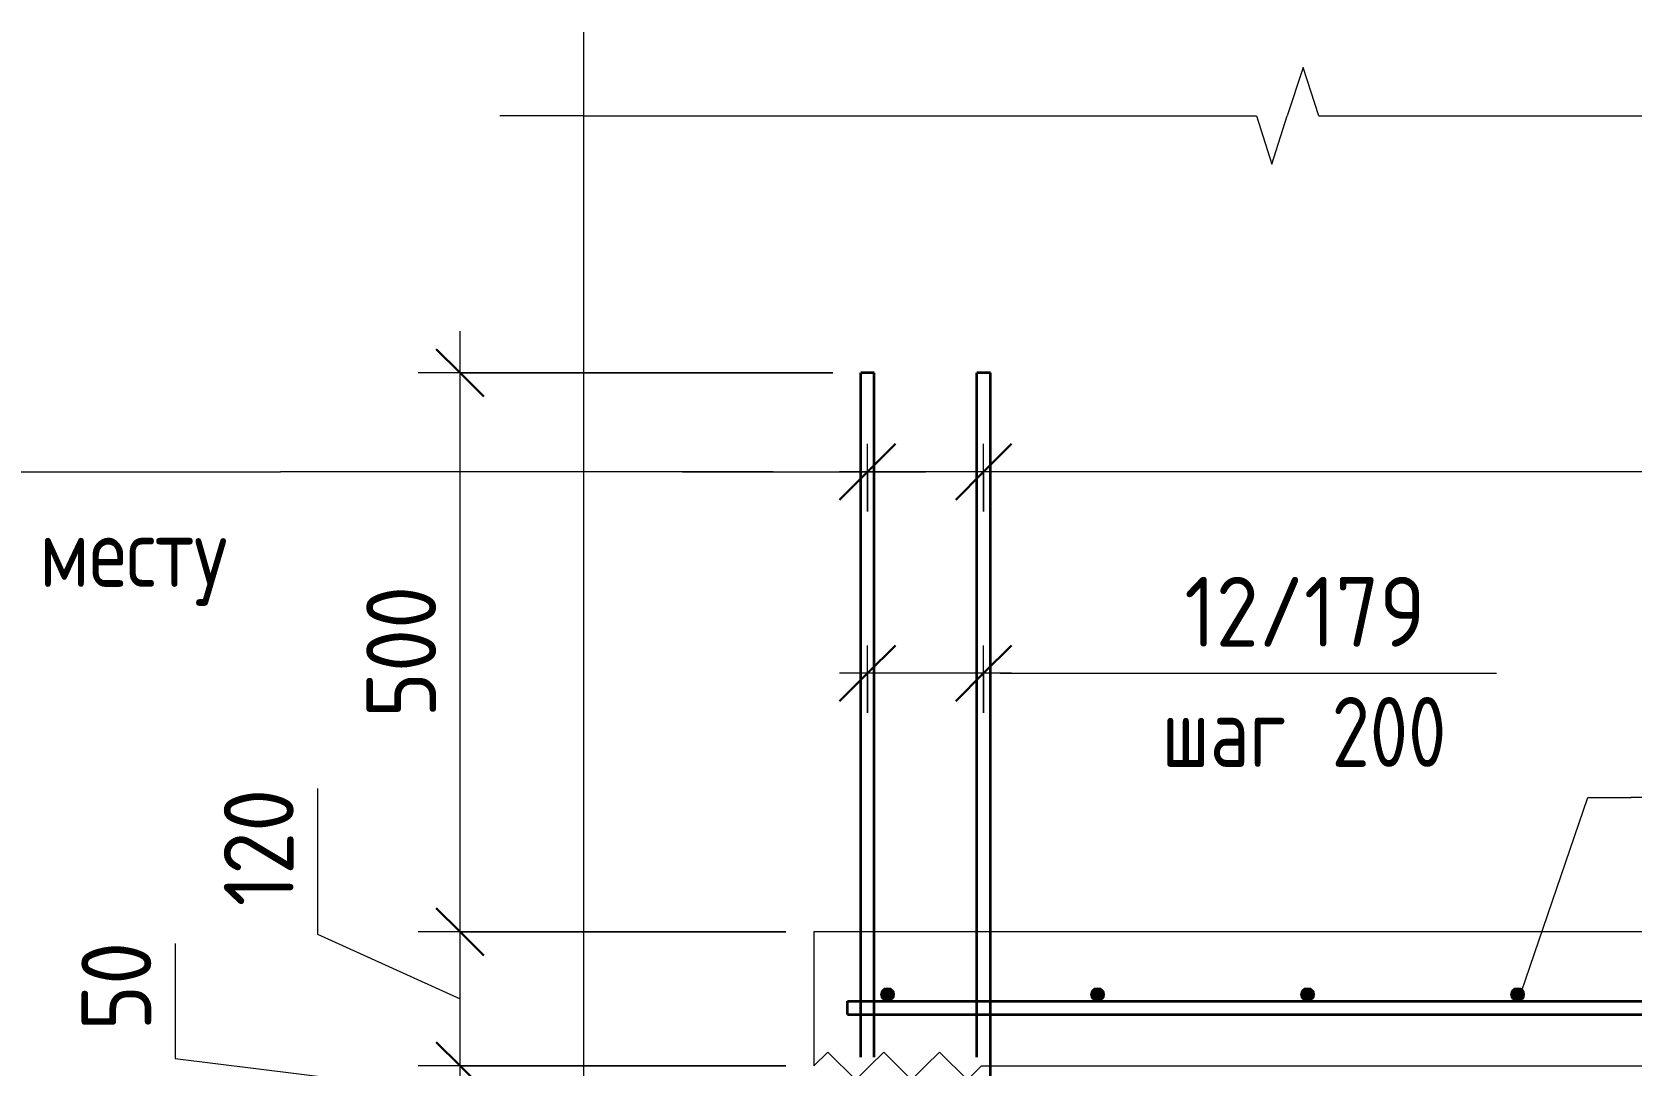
# Model space of a CAD drawing. Header units: millimetres. Extents: x -39709 to 12452, y -4989 to 80275.
# Drawn here: x -2684 to -1252, y 3050 to 3975 of the extents above; entities that cross this region are included whole.
import ezdxf

# ---------------------------------------------------------------- set-up
doc = ezdxf.new("R2010")
doc.units = ezdxf.units.MM
for name, color, linetype, lineweight in [('AA_Dim', 7, 'Continuous', 9), ('AA_Dim-25', 7, 'Continuous', 9), ('AA_Oformlenie', 7, 'Continuous', 9), ('AA_Vinoska', 7, 'Continuous', 9), ('AF_Perekritie_Опалубка', 253, 'Continuous', 20), ('KR_Armatura', 7, 'Continuous', 20), ('KR_Armatura_Tonkie', 7, 'Continuous', 20)]:
    doc.layers.add(name, color=color, linetype=linetype, lineweight=lineweight)
doc.styles.add('GOST Common_1', font='GOST_Common.ttf', dxfattribs={"width": 0.85, "height": 62.5})
doc.styles.add('ISOCPEUR_6', font='isocpeur.TTF', dxfattribs={"width": 0.9, "height": 62.5})
doc.styles.add('ISOCPEUR_7', font='isocpeur.TTF', dxfattribs={"width": 0.8, "height": 62.5})
doc.dimstyles.new('00_Точн_3_знака__прозр__2', dxfattribs={"dimscale": 304.8, "dimtxt": 62.672186, "dimasz": 0.139436, "dimexe": 0.123031, "dimexo": 0.082021, "dimgap": 0.008202, "dimtad": 1, "dimdec": 3, "dimrnd": 0.001, "dimdsep": 46, "dimtxsty": 'ISOCPEUR_6', "dimblk1": 'OBLIQUE', "dimblk2": 'OBLIQUE', "dimsah": 1, "dimcen": 0.09, "dimdle": 0.123031, "dimazin": 0, "dimtfac": 1, "dimtdec": 4, "dimtix": 1, "dimtmove": 1, "dimatfit": 3, "dimfxl": 1, "dimtvp": 1, "dimtolj": 1, "dimtzin": 0, "dimlwd": 18, "dimlwe": 18, "dimarcsym": 2})
doc.dimstyles.new('00_Точн_3_знака__прозр__3', dxfattribs={"dimscale": 304.8, "dimtxt": 62.672186, "dimasz": 0.139436, "dimexe": 0.123031, "dimexo": 0.082021, "dimgap": 0.008202, "dimtad": 1, "dimdec": 3, "dimrnd": 0.001, "dimdsep": 46, "dimtxsty": 'ISOCPEUR_6', "dimblk1": 'OBLIQUE', "dimblk2": 'OBLIQUE', "dimsah": 1, "dimcen": 0.09, "dimdle": 0.123031, "dimazin": 0, "dimtfac": 1, "dimtdec": 4, "dimtix": 1, "dimtmove": 0, "dimatfit": 3, "dimfxl": 1, "dimtvp": 1, "dimtolj": 1, "dimtzin": 0, "dimlwd": 18, "dimlwe": 18, "dimarcsym": 2})
doc.dimstyles.new('10_Раскладка_арматуры_с_засечками', dxfattribs={"dimscale": 304.8, "dimtxt": 0.18, "dimasz": 0.164042, "dimexe": 0.082021, "dimexo": 0, "dimgap": 0, "dimtad": 1, "dimdec": 3, "dimrnd": 0.001, "dimdsep": 46, "dimtxsty": 'ISOCPEUR_7', "dimblk1": 'OBLIQUE', "dimblk2": 'OBLIQUE', "dimsah": 1, "dimcen": 0.09, "dimdle": 0.082021, "dimazin": 0, "dimtfac": 1, "dimtdec": 4, "dimtix": 1, "dimtmove": 0, "dimatfit": 3, "dimfxl": 1, "dimtvp": 1, "dimtolj": 1, "dimtzin": 0, "dimlwd": 18, "dimlwe": 18, "dimarcsym": 2})
doc.dimstyles.new('10_Раскладка_арматуры_с_засечками_1', dxfattribs={"dimscale": 304.8, "dimtxt": 0.18, "dimasz": 0.164042, "dimexe": 0.082021, "dimexo": 0, "dimgap": 0, "dimtad": 1, "dimdec": 3, "dimrnd": 0.001, "dimdsep": 46, "dimtxsty": 'GOST Common_1', "dimblk1": 'OBLIQUE', "dimblk2": 'OBLIQUE', "dimsah": 1, "dimcen": 0.09, "dimdle": 0.082021, "dimazin": 0, "dimtfac": 1, "dimtdec": 4, "dimtix": 1, "dimtmove": 0, "dimatfit": 3, "dimfxl": 1, "dimtvp": 1, "dimtolj": 1, "dimtzin": 0, "dimlwd": 18, "dimlwe": 18, "dimarcsym": 2})
doc.dimstyles.new('10_Раскладка_арматуры_с_засечками_2', dxfattribs={"dimscale": 304.8, "dimtxt": 0.18, "dimasz": 0.164042, "dimexe": 0.082021, "dimexo": 0, "dimgap": 0, "dimtad": 1, "dimdec": 3, "dimrnd": 0.001, "dimdsep": 46, "dimtxsty": 'GOST Common_1', "dimblk1": 'OBLIQUE', "dimblk2": 'OBLIQUE', "dimsah": 1, "dimcen": 0.09, "dimdle": 0.082021, "dimazin": 0, "dimtfac": 1, "dimtdec": 4, "dimtix": 1, "dimtmove": 1, "dimatfit": 3, "dimfxl": 1, "dimtvp": 1, "dimtolj": 1, "dimtzin": 0, "dimlwd": 18, "dimlwe": 18, "dimarcsym": 2})

# ---------------------------------------------------------------- blocks, each defined once
blk = doc.blocks.new('011_Прямоугольник обрыва _ЭлУзла_ - 011_Прямоугольник обрыва _ЭлУзла_-4144281-1-1 Армирование')
at = {"layer": 'AA_Oformlenie'}
for p, q in [((34723.9, 2097.2), (34723.9, 3900)), ((34723.9, 3900), (35326.2, 3900)), ((35381.8, 3900), (36585.7, 3900))]:
    blk.add_line(p, q, dxfattribs=at)
blk = doc.blocks.new('Последовательность узлов - 3мм масшт20 маскировка-904226-1-1 Армирование')
at = {"layer": 'AA_Oformlenie'}
for p, q in [((34929.9, 3050), (34942.4, 3062.5)), ((34967.4, 3037.5), (34942.4, 3062.5)), ((34979.9, 3050), (34967.4, 3037.5)), ((34979.9, 3050), (34992.4, 3062.5)), ((35017.4, 3037.5), (34992.4, 3062.5)), ((35029.9, 3050), (35017.4, 3037.5)), ((35029.9, 3050), (35042.4, 3062.5)), ((35067.4, 3037.5), (35042.4, 3062.5)), ((35079.9, 3050), (35067.4, 3037.5))]:
    blk.add_line(p, q, dxfattribs=at)
blk = doc.blocks.new('042_М_Арматуры - Диам длина поз _ Комментарий-3662934-1-1 Армирование')
at = {"layer": 'AA_Vinoska'}
blk.add_line((35634.9, -2802.1), (35984.9, -2802.1), dxfattribs=at)
blk = doc.blocks.new('010_Текст с выноской - Текст 2 строки-4111793-1-1 Армирование')
at = {"layer": 'AA_Vinoska'}
blk.add_line((33327.4, 3581.6), (34452.4, 3581.6), dxfattribs=at)
blk = doc.blocks.new('DIMBLOCK56-1-1 Армирование')
at = {"layer": 'AA_Dim-25', "lineweight": 30}
for p, q in [((-1831.6, 3581.5), (-1806.6, 3606.5)), ((64.4, 3581.5), (89.4, 3606.5)), ((-1831.6, 3581.5), (-1856.6, 3556.5)), ((64.4, 3581.5), (39.4, 3556.5))]:
    blk.add_line(p, q, dxfattribs=at)
at = {"layer": 'AA_Dim-25', "lineweight": 18}
for p, q in [((-1831.6, 3546.1), (-1831.6, 3606.5)), ((64.4, 3546.1), (64.4, 3606.5)), ((64.4, 3581.5), (-1831.6, 3581.5)), ((-1831.6, 3581.5), (-1831.6, 3546.1)), ((64.4, 3581.5), (64.4, 3546.1))]:
    blk.add_line(p, q, dxfattribs=at)
blk = doc.blocks.new('_Oblique')
at = {"color": 0, "linetype": 'ByBlock', "lineweight": -2}
blk.add_line((-0.5, -0.5), (0.5, 0.5), dxfattribs=at)
blk = doc.blocks.new('DIMBLOCK57-1-1 Армирование')
at = {"layer": 'AA_Dim-25', "lineweight": 30}
for p, q in [((-1935.6, 3581.5), (-1910.6, 3606.5)), ((-1831.6, 3581.5), (-1806.6, 3606.5)), ((-1935.6, 3581.5), (-1960.6, 3556.5)), ((-1831.6, 3581.5), (-1856.6, 3556.5))]:
    blk.add_line(p, q, dxfattribs=at)
at = {"layer": 'AA_Dim-25', "lineweight": 18}
for p, q in [((-1935.6, 3546.1), (-1935.6, 3606.5)), ((-1831.6, 3546.1), (-1831.6, 3606.5)), ((-2101.2, 3581.5), (-1883.6, 3581.5)), ((-2101.2, 3581.5), (-2101.2, 3581.5)), ((-1831.6, 3581.5), (-1960.6, 3581.5)), ((-1935.6, 3581.5), (-1935.6, 3546.1)), ((-1831.6, 3581.5), (-1831.6, 3546.1))]:
    blk.add_line(p, q, dxfattribs=at)
blk = doc.blocks.new('DIMBLOCK61-1-1 Армирование')
at = {"layer": 'AA_Dim-25', "lineweight": 18}
for p, q in [((-2555.3, 3159.6), (-2555.3, 3056.6)), ((-2555.3, 3056.6), (-2300.3, 3025)), ((-2008.6, 3050), (-2337.8, 3050)), ((-2300.3, 3000), (-2300.3, 3050)), ((-2300.3, 3050), (-2008.6, 3050)), ((-1978.6, 3000), (-2337.8, 3000)), ((-2300.3, 3000), (-1978.6, 3000))]:
    blk.add_line(p, q, dxfattribs=at)
at = {"layer": 'AA_Dim-25', "lineweight": 30}
for p, q in [((-2300.3, 3050), (-2321.6, 3071.2)), ((-2300.3, 3050), (-2279.1, 3028.8)), ((-2300.3, 3000), (-2321.6, 3021.3)), ((-2300.3, 3000), (-2279.1, 2978.8))]:
    blk.add_line(p, q, dxfattribs=at)
at = {"layer": 'AA_Dim-25', "color": 0, "lineweight": 18, "insert": (-2639.3, 3081.6), "char_height": 62.5, "width": 93.654, "attachment_point": 1, "rotation": 90, "line_spacing_factor": 1.135194, "style": 'ISOCPEUR_6'}
blk.add_mtext('50', dxfattribs=at)
blk = doc.blocks.new('DIMBLOCK62-1-1 Армирование')
at = {"layer": 'AA_Dim-25', "lineweight": 18}
for p, q in [((-2427.8, 3298.1), (-2427.8, 3167.9)), ((-2427.8, 3167.9), (-2300.3, 3110)), ((-2008.6, 3170), (-2337.8, 3170)), ((-2300.3, 3050), (-2300.3, 3170)), ((-2300.3, 3170), (-2008.6, 3170)), ((-2008.6, 3050), (-2337.8, 3050)), ((-2300.3, 3050), (-2008.6, 3050))]:
    blk.add_line(p, q, dxfattribs=at)
at = {"layer": 'AA_Dim-25', "lineweight": 30}
for p, q in [((-2300.3, 3170), (-2321.6, 3191.3)), ((-2300.3, 3170), (-2279.1, 3148.8)), ((-2300.3, 3050), (-2321.6, 3071.2)), ((-2300.3, 3050), (-2279.1, 3028.8))]:
    blk.add_line(p, q, dxfattribs=at)
at = {"layer": 'AA_Dim-25', "color": 0, "lineweight": 18, "insert": (-2511.8, 3192.9), "char_height": 62.5, "width": 126.29, "attachment_point": 1, "rotation": 90, "line_spacing_factor": 1.135194, "style": 'ISOCPEUR_6'}
blk.add_mtext('120', dxfattribs=at)
blk = doc.blocks.new('DIMBLOCK63-1-1 Армирование')
at = {"layer": 'AA_Dim-25', "lineweight": 18}
for p, q in [((-2300.3, 3170), (-2300.3, 3707.5)), ((-1966.6, 3670), (-2337.8, 3670)), ((-2300.3, 3670), (-1966.6, 3670)), ((-2008.6, 3170), (-2337.8, 3170)), ((-2300.3, 3170), (-2008.6, 3170))]:
    blk.add_line(p, q, dxfattribs=at)
at = {"layer": 'AA_Dim-25', "lineweight": 30}
for p, q in [((-2300.3, 3670), (-2321.6, 3691.3)), ((-2300.3, 3670), (-2279.1, 3648.8)), ((-2300.3, 3170), (-2321.6, 3191.3)), ((-2300.3, 3170), (-2279.1, 3148.8))]:
    blk.add_line(p, q, dxfattribs=at)
at = {"layer": 'AA_Dim-25', "color": 0, "lineweight": 18, "insert": (-2384.3, 3361.5), "char_height": 62.5, "width": 140.48, "attachment_point": 1, "rotation": 90, "line_spacing_factor": 1.135194, "style": 'ISOCPEUR_6'}
blk.add_mtext('500', dxfattribs=at)
blk = doc.blocks.new('DIMBLOCK99-1-1 Армирование')
at = {"layer": 'AA_Dim-25', "lineweight": 30}
for p, q in [((-1935.6, 3401.3), (-1910.6, 3426.3)), ((-1831.6, 3401.3), (-1806.6, 3426.3)), ((-1935.6, 3401.3), (-1960.6, 3376.3)), ((-1831.6, 3401.3), (-1856.6, 3376.3))]:
    blk.add_line(p, q, dxfattribs=at)
at = {"layer": 'AA_Dim-25', "lineweight": 18}
for p, q in [((-1935.6, 3365.9), (-1935.6, 3426.3)), ((-1831.6, 3365.9), (-1831.6, 3426.3)), ((-1806.6, 3401.3), (-1960.6, 3401.3)), ((-1935.6, 3401.3), (-1935.6, 3365.9)), ((-1831.6, 3401.3), (-1831.6, 3365.9))]:
    blk.add_line(p, q, dxfattribs=at)

msp = doc.modelspace()

# ---------------------------------------------------------------- hatches: boundary and pattern name
at = {"layer": 'KR_Armatura'}
h = msp.add_hatch(color=256, dxfattribs=at)
edge = h.paths.add_edge_path()
edge.add_arc((-1917.6255, 3114), 6, 0, 360)
for points in [[(-1920.6255, 3108.8038), (-1914.6255, 3108.8038), (-1911.6255, 3114), (-1914.6255, 3119.1962), (-1920.6255, 3119.1962), (-1923.6255, 3114)], [(-1732.6255, 3108.8038), (-1726.6255, 3108.8038), (-1723.6255, 3114), (-1726.6255, 3119.1962), (-1732.6255, 3119.1962), (-1735.6255, 3114)], [(-1544.6255, 3108.8038), (-1538.6255, 3108.8038), (-1535.6255, 3114), (-1538.6255, 3119.1962), (-1544.6255, 3119.1962), (-1547.6255, 3114)], [(-1356.6255, 3108.8038), (-1350.6255, 3108.8038), (-1347.6255, 3114), (-1350.6255, 3119.1962), (-1356.6255, 3119.1962), (-1359.6255, 3114)]]:
    msp.add_hatch(color=256, dxfattribs=at).paths.add_polyline_path(points)
h = msp.add_hatch(color=256, dxfattribs=at)
edge = h.paths.add_edge_path()
edge.add_arc((-1729.6255, 3114), 6, 0, 360)
h = msp.add_hatch(color=256, dxfattribs=at)
edge = h.paths.add_edge_path()
edge.add_arc((-1541.6255, 3114), 6, 0, 360)
h = msp.add_hatch(color=256, dxfattribs=at)
edge = h.paths.add_edge_path()
edge.add_arc((-1353.6255, 3114), 6, 0, 360)

# ---------------------------------------------------------------- linework, layer by layer
at = {"layer": 'AA_Vinoska'}
for p, q in [((-2189.5771, 3900), (-2189.5771, 3975)), ((-1545.7293, 3943.3251), (-1559.8064, 3900)), ((-1531.6521, 3900), (-1545.7293, 3943.3251)), ((-2189.5771, 3900), (-2264.5771, 3900)), ((-1587.3064, 3900), (-1573.5564, 3856.6987)), ((-1573.5564, 3856.6987), (-1559.8064, 3900)), ((-2020.0888, 3581.5797), (-2461.122, 3581.5797)), ((-1816.7429, 3401.338), (-1722.3529, 3401.338)), ((-1350.5622, 3115.895), (-1290.6231, 3290.3379)), ((-1290.6231, 3290.3379), (-1252.0966, 3290.3379))]:
    msp.add_line(p, q, dxfattribs=at)
at = {"layer": 'AF_Perekritie_Опалубка'}
for p, q in [((-1941.6255, 3170), (-1983.6255, 3170)), ((-1983.6255, 3170), (-1983.6255, 3050)), ((-1929.6255, 3170), (-1941.6255, 3170)), ((-1837.6255, 3170), (-1929.6255, 3170)), ((-1825.6255, 3170), (-1837.6255, 3170)), ((58.3745, 3170), (-1825.6255, 3170)), ((-1833.6255, 3050), (-1825.6255, 3050)), ((-1825.6255, 3050), (16.3745, 3050))]:
    msp.add_line(p, q, dxfattribs=at)
at = {"layer": 'KR_Armatura'}
for p, q in [((-1920.6255, 3119.1962), (-1923.6255, 3114)), ((-1923.6255, 3114), (-1920.6255, 3108.8038)), ((-1914.6255, 3119.1962), (-1920.6255, 3119.1962)), ((-1920.6255, 3108.8038), (-1914.6255, 3108.8038)), ((-1911.6255, 3114), (-1914.6255, 3119.1962)), ((-1914.6255, 3108.8038), (-1911.6255, 3114)), ((-1732.6255, 3119.1962), (-1735.6255, 3114)), ((-1735.6255, 3114), (-1732.6255, 3108.8038)), ((-1726.6255, 3119.1962), (-1732.6255, 3119.1962)), ((-1732.6255, 3108.8038), (-1726.6255, 3108.8038)), ((-1723.6255, 3114), (-1726.6255, 3119.1962)), ((-1726.6255, 3108.8038), (-1723.6255, 3114)), ((-1544.6255, 3119.1962), (-1547.6255, 3114)), ((-1547.6255, 3114), (-1544.6255, 3108.8038)), ((-1538.6255, 3119.1962), (-1544.6255, 3119.1962)), ((-1544.6255, 3108.8038), (-1538.6255, 3108.8038)), ((-1535.6255, 3114), (-1538.6255, 3119.1962)), ((-1538.6255, 3108.8038), (-1535.6255, 3114)), ((-1356.6255, 3119.1962), (-1359.6255, 3114)), ((-1359.6255, 3114), (-1356.6255, 3108.8038)), ((-1350.6255, 3119.1962), (-1356.6255, 3119.1962)), ((-1356.6255, 3108.8038), (-1350.6255, 3108.8038)), ((-1347.6255, 3114), (-1350.6255, 3119.1962)), ((-1350.6255, 3108.8038), (-1347.6255, 3114))]:
    msp.add_line(p, q, dxfattribs=at)
for centre in [(-1917.6255, 3114), (-1729.6255, 3114), (-1541.6255, 3114), (-1353.6255, 3114)]:
    msp.add_circle(centre, 6, dxfattribs=at)
at = {"layer": 'KR_Armatura_Tonkie', "lineweight": 35}
for p, q in [((-1929.6255, 3670), (-1941.6255, 3670)), ((-1941.6255, 3058), (-1941.6255, 3670)), ((-1929.6255, 3058), (-1929.6255, 3670)), ((-1825.6255, 3670), (-1837.6255, 3670)), ((-1837.6255, 3058), (-1837.6255, 3670)), ((-1825.6255, 1880), (-1825.6255, 3670)), ((-1953.6255, 3108), (186.3745, 3108)), ((-1953.6255, 3096), (-1953.6255, 3108)), ((-1953.6255, 3096), (186.3745, 3096))]:
    msp.add_line(p, q, dxfattribs=at)

# ---------------------------------------------------------------- block references
at = {"layer": 'AA_Oformlenie'}
for name in ['011_Прямоугольник обрыва _ЭлУзла_ - 011_Прямоугольник обрыва _ЭлУзла_-4144281-1-1 Армирование', 'Последовательность узлов - 3мм масшт20 маскировка-904226-1-1 Армирование']:
    msp.add_blockref(name, (-36913.4998, 0), dxfattribs=at)
at = {"layer": 'AA_Vinoska'}
for name, p in [('010_Текст с выноской - Текст 2 строки-4111793-1-1 Армирование', (-36913.4998, 0)), ('042_М_Арматуры - Диам длина поз _ Комментарий-3662934-1-1 Армирование', (-37357.2805, 6203.4819)), ('042_М_Арматуры - Диам длина поз _ Комментарий-3662934-1-1 Армирование', (-36887.0241, 6092.4818))]:
    msp.add_blockref(name, p, dxfattribs=at)

# ---------------------------------------------------------------- texts
at = {"layer": 'AA_Vinoska', "char_height": 62.5, "attachment_point": 1}
for s, insert, width, style in [('месту', (-2676.8415, 3541.1373), 240.205617, 'GOST Common_1'), ('12/179', (-1651.9619, 3487.5942), 263.354344, 'ISOCPEUR_6'), (' 200', (-1551.9265, 3380.1179), 166.751, 'ISOCPEUR_7'), ('шаг', (-1672.3119, 3380.1179), 145.907125, 'ISOCPEUR_7')]:
    msp.add_mtext(s, dxfattribs=dict(at, insert=insert, width=width, style=style))

# ---------------------------------------------------------------- dimensions: what is measured, and where the dimension line sits
at = {"layer": 'AA_Dim', "lineweight": 18}
dim = msp.add_linear_dim(base=(-2300.3474, 3670), p1=(-1983.6255, 3170), p2=(-1941.6255, 3670), angle=90, dimstyle='00_Точн_3_знака__прозр__3', override={"dimpost": '<>', "dimfxl": 501.760899}, dxfattribs=at)
dim.commit()
dim.dimension.update_dxf_attribs({"geometry": 'DIMBLOCK63-1-1 Армирование', "text_midpoint": (-2334.0974, 3420)})
for base, p1, p2, dimstyle, override, picture, middle in [((-1935.6255, 3581.4588), (-1831.6255, 3546.1035), (-1935.6255, 3546.1035), '10_Раскладка_арматуры_с_засечками_2', {"dimpost": '<>', "dimfxl": 104}, 'DIMBLOCK57-1-1 Армирование', (-1883.6255, 3612.7088)), ((-1831.6255, 3581.4588), (64.3745, 3546.1035), (-1831.6255, 3546.1035), '10_Раскладка_арматуры_с_засечками_1', {"dimpost": '<>', "dimfxl": 1896}, 'DIMBLOCK56-1-1 Армирование', (-883.6255, 3612.7088)), ((-1935.6255, 3401.2862), (-1831.6255, 3365.9308), (-1935.6255, 3365.9308), '10_Раскладка_арматуры_с_засечками', {"dimpost": '<>', "dimfxl": 104}, 'DIMBLOCK99-1-1 Армирование', (-1883.6255, 3432.5362))]:
    dim = msp.add_linear_dim(base=base, p1=p1, p2=p2, dimstyle=dimstyle, override=override, dxfattribs=at)
    dim.commit()
    dim.dimension.update_dxf_attribs({"geometry": picture, "text_midpoint": middle})
for base, p1, p2, override, picture, middle in [((-2300.3474, 3170), (-1983.6255, 3050), (-1983.6255, 3170), {"dimpost": '<>', "dimfxl": 120}, 'DIMBLOCK62-1-1 Армирование', (-2470.1006, 3256.006)), ((-2300.3474, 3050), (-1953.6255, 3000), (-1983.6255, 3050), {"dimpost": '<>', "dimfxl": 58.309519}, 'DIMBLOCK61-1-1 Армирование', (-2597.6006, 3128.4295))]:
    dim = msp.add_linear_dim(base=base, p1=p1, p2=p2, angle=90, dimstyle='00_Точн_3_знака__прозр__2', override=override, dxfattribs=at)
    dim.commit()
    dim.dimension.update_dxf_attribs({"geometry": picture, "text_midpoint": middle, "dimtype": 160, "text_rotation": 90})

doc.saveas('drawing.dxf')
